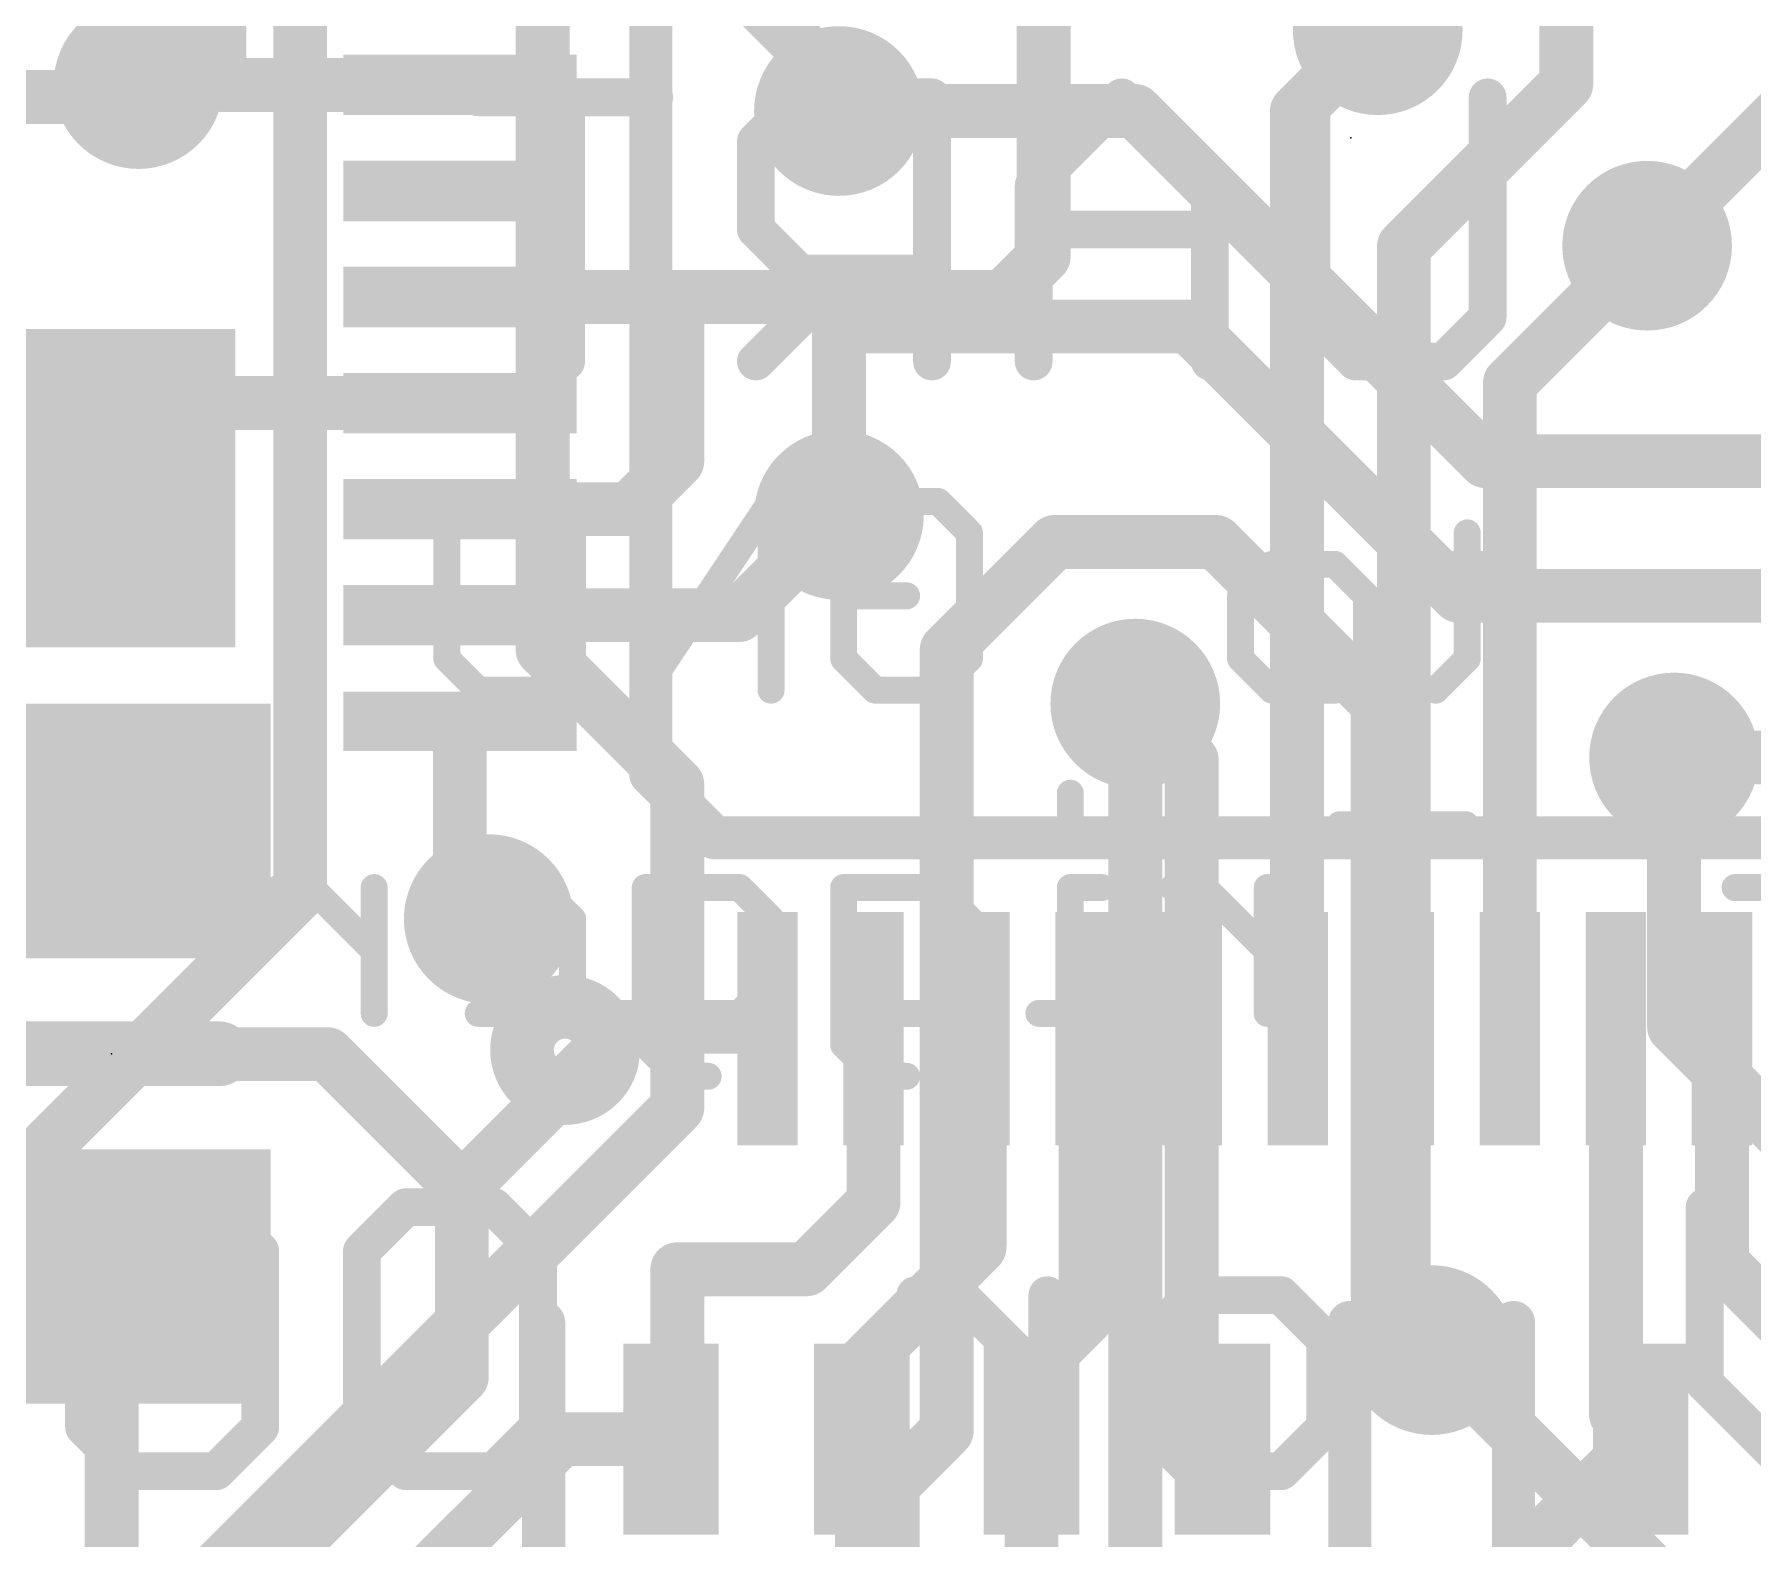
# Model space of a CAD drawing. Extents: x -0.5 to 47.2, y -0.5 to 23.4.
# Drawn here: x 10.56 to 18.66, y 5.33 to 12.43 of the extents above; entities that cross this region are included whole.
import ezdxf

# ---------------------------------------------------------------- set-up
doc = ezdxf.new("R2010")
doc.units = 0
for name, color, linetype in [('1', 12, 'CONTINUOUS'), ('16', 132, 'CONTINUOUS'), ('18', 110, 'CONTINUOUS'), ('21', 40, 'CONTINUOUS'), ('22', 6, 'CONTINUOUS'), ('23', 40, 'CONTINUOUS')]:
    doc.layers.add(name, color=color, linetype=linetype)

# ---------------------------------------------------------------- blocks, each defined once
blk = doc.blocks.new('RECT')
blk.add_solid([(-0.5, -0.5), (0.5, -0.5), (-0.5, 0.5), (0.5, 0.5)])
blk = doc.blocks.new('ROUNDV')
at = {"const_width": 0.5}
blk.add_lwpolyline([(0, -0.25, 1), (0, 0.25, 1), (0, -0.25)], format="xyb", dxfattribs=at)

msp = doc.modelspace()

# ---------------------------------------------------------------- linework, layer by layer
at = {"layer": '1'}
for points, const_width in [([(16.891, 14.105), (16.891, 12.446)], 0.254), ([(13.355, 13.188), (14.351, 12.192)], 0.254), ([(17.78, 12.954), (17.78, 12.192)], 0.254), ([(11.43, 12.192), (11.43, 12.688)], 0.254), ([(15.3162, 11.3792), (15.3162, 12.7)], 0.254), ([(16.891, 12.446), (16.51, 12.065)], 0.254), ([(11.049, 12.192), (10.988, 12.131)], 0.254), ([(11.049, 12.192), (11.43, 12.192)], 0.254), ([(11.434, 12.188), (11.43, 12.192)], 0.254), ([(12.564, 12.188), (11.434, 12.188)], 0.254), ([(14.351, 12.192), (14.351, 12.065)], 0.254), ([(17.014, 11.426), (17.78, 12.192)], 0.254), ([(10.988, 12.131), (9.652, 12.131)], 0.254), ([(16.51, 12.065), (16.51, 7.742)], 0.254), ([(18.796, 12.065), (18.161, 11.43)], 0.254), ([(15.125, 11.188), (15.3162, 11.3792)], 0.254), ([(17.014, 11.426), (17.014, 8.255)], 0.254), ([(17.514, 10.783), (18.161, 11.43)], 0.254), ([(12.564, 11.188), (13.589, 11.188)], 0.254), ([(13.589, 11.188), (15.125, 11.188)], 0.254), ([(13.589, 10.414), (13.589, 11.188)], 0.254), ([(17.514, 7.738), (17.514, 10.783)], 0.254), ([(11.257, 10.688), (10.856, 10.287)], 0.254), ([(12.564, 10.688), (11.257, 10.688)], 0.254), ([(13.363, 10.188), (13.589, 10.414)], 0.254), ([(12.564, 10.188), (13.363, 10.188)], 0.254), ([(13.879, 9.688), (14.351, 10.16)], 0.254), ([(12.564, 9.688), (13.879, 9.688)], 0.254), ([(16.014, 9.005), (15.748, 9.271)], 0.254), ([(12.564, 9.188), (12.564, 8.391)], 0.254), ([(16.014, 7.738), (16.014, 9.005)], 0.254), ([(18.252, 8.981), (18.288, 9.017)], 0.254), ([(18.796, 9.017), (18.288, 9.017)], 0.254), ([(10.829, 8.763), (9.017, 8.763)], 0.4064), ([(10.922, 8.67), (10.829, 8.763)], 0.4064), ([(12.564, 8.391), (12.7, 8.255)], 0.254), ([(17.014, 8.255), (17.014, 7.738)], 0.254), ([(17.018, 8.251), (17.014, 8.255)], 0.254), ([(17.018, 8.124), (17.018, 8.251)], 0.254), ([(17.018, 8.124), (17.014, 8.128)], 0.254), ([(12.573, 6.985), (13.335, 7.747)], 0.254), ([(13.335, 7.747), (14.005, 7.747)], 0.254), ([(14.005, 7.747), (14.014, 7.738)], 0.254), ([(14.514, 7.738), (14.514, 6.9194)], 0.254), ([(15.014, 7.738), (15.014, 6.7082)], 0.254), ([(15.514, 7.738), (15.514, 6.37)], 0.254), ([(16.014, 7.738), (16.014, 5.948)], 0.254), ([(16.51, 7.742), (16.514, 7.738)], 0.254), ([(17.014, 7.738), (17.014, 6.354)], 0.254), ([(18.014, 7.738), (18.014, 5.92)], 0.254), ([(18.514, 7.738), (18.514, 6.632)], 0.254), ([(9.398, 7.6183), (11.9397, 7.6183)], 0.254), ([(11.9397, 7.6183), (12.573, 6.985)], 0.254), ([(12.573, 6.096), (12.573, 6.985)], 0.254), ([(14.514, 6.9194), (14.1986, 6.604)], 0.254), ([(15.014, 6.7082), (14.459, 6.1532)], 0.254), ([(14.1986, 6.604), (13.589, 6.604)], 0.254), ([(13.589, 6.604), (13.589, 5.833)], 0.254), ([(18.514, 6.632), (19.031, 6.115)], 0.254), ([(10.922, 3.937), (10.922, 6.57)], 0.254), ([(15.514, 6.37), (15.259, 6.115)], 0.254), ([(17.014, 6.354), (17.145, 6.223)], 0.254), ([(17.145, 6.223), (17.018, 6.35)], 0.254), ([(14.459, 6.1532), (14.459, 5.803)], 0.254), ([(15.259, 6.115), (15.259, 5.803)], 0.254), ([(11.684, 5.207), (12.573, 6.096)], 0.254), ([(16.014, 5.948), (16.159, 5.803)], 0.254), ([(18.014, 5.92), (18.131, 5.803)], 0.254), ([(13.042, 5.803), (12.192, 4.953)], 0.254), ([(13.042, 5.803), (13.559, 5.803)], 0.254), ([(13.589, 5.833), (13.559, 5.803)], 0.254), ([(14.459, 5.803), (14.459, 4.953)], 0.254), ([(15.259, 5.803), (15.259, 4.953)], 0.254), ([(17.399, 5.071), (18.131, 5.803)], 0.254)]:
    msp.add_lwpolyline(points, dxfattribs=dict(at, const_width=const_width))
for points, const_width in [([(16.9359, 12.4011, 1), (16.8461, 12.4909)], 0.127), ([(16.8275, 12.446, 1), (16.9545, 12.446)], 0.127), ([(11.049, 12.2555, 1), (11.049, 12.1285)], 0.127), ([(11.0939, 12.1471, 1), (11.0041, 12.2369)], 0.127), ([(11.4749, 12.2369, 1), (11.3851, 12.1471)], 0.127), ([(11.434, 12.2515, 1), (11.434, 12.1245)], 0.127), ([(11.43, 12.1285, 1), (11.43, 12.2555)], 0.127), ([(12.564, 12.1245, 1), (12.564, 12.2515)], 0.127), ([(14.4145, 12.192, 1), (14.2875, 12.192)], 0.127), ([(17.8249, 12.1471, 1), (17.7351, 12.2369)], 0.127), ([(10.9431, 12.1759, 1), (11.0329, 12.0861)], 0.127), ([(10.988, 12.0675, 1), (10.988, 12.1945)], 0.127), ([(11.3665, 12.192, 1), (11.4935, 12.192)], 0.127), ([(11.3891, 12.1431, 1), (11.4789, 12.2329)], 0.127), ([(14.3061, 12.1471, 1), (14.3959, 12.2369)], 0.127), ([(17.7165, 12.192, 1), (17.8435, 12.192)], 0.127), ([(16.5735, 12.065, 1), (16.4465, 12.065)], 0.127), ([(16.4651, 12.1099, 1), (16.5549, 12.0201)], 0.127), ([(14.2875, 12.065, 1), (14.4145, 12.065)], 0.127), ([(15.3611, 11.3343, 1), (15.2713, 11.4241)], 0.127), ([(17.0775, 11.426, 1), (16.9505, 11.426)], 0.127), ([(16.9691, 11.4709, 1), (17.0589, 11.3811)], 0.127), ([(18.1161, 11.4749, 1), (18.2059, 11.3851)], 0.127), ([(18.2059, 11.3851, 1), (18.1161, 11.4749)], 0.127), ([(15.2527, 11.3792, 1), (15.3797, 11.3792)], 0.127), ([(12.564, 11.2515, 1), (12.564, 11.1245)], 0.127), ([(13.589, 11.2515, 1), (13.589, 11.1245)], 0.127), ([(13.6525, 11.188, 1), (13.5255, 11.188)], 0.127), ([(13.589, 11.1245, 1), (13.589, 11.2515)], 0.127), ([(15.0801, 11.2329, 1), (15.1699, 11.1431)], 0.127), ([(15.125, 11.1245, 1), (15.125, 11.2515)], 0.127), ([(17.5775, 10.783, 1), (17.4505, 10.783)], 0.127), ([(17.4691, 10.8279, 1), (17.5589, 10.7381)], 0.127), ([(11.257, 10.7515, 1), (11.257, 10.6245)], 0.127), ([(11.3019, 10.6431, 1), (11.2121, 10.7329)], 0.127), ([(12.564, 10.6245, 1), (12.564, 10.7515)], 0.127), ([(13.6339, 10.3691, 1), (13.5441, 10.4589)], 0.127), ([(13.5255, 10.414, 1), (13.6525, 10.414)], 0.127), ([(10.8111, 10.3319, 1), (10.9009, 10.2421)], 0.127), ([(12.564, 10.2515, 1), (12.564, 10.1245)], 0.127), ([(13.3181, 10.2329, 1), (13.4079, 10.1431)], 0.127), ([(13.363, 10.1245, 1), (13.363, 10.2515)], 0.127), ([(14.3959, 10.1151, 1), (14.3061, 10.2049)], 0.127), ([(12.564, 9.7515, 1), (12.564, 9.6245)], 0.127), ([(13.879, 9.6245, 1), (13.879, 9.7515)], 0.127), ([(13.8341, 9.7329, 1), (13.9239, 9.6431)], 0.127), ([(15.7929, 9.3159, 1), (15.7031, 9.2261)], 0.127), ([(12.6275, 9.188, 1), (12.5005, 9.188)], 0.127), ([(16.0775, 9.005, 1), (15.9505, 9.005)], 0.127), ([(15.9691, 8.9601, 1), (16.0589, 9.0499)], 0.127), ([(18.2071, 9.0259, 1), (18.2969, 8.9361)], 0.127), ([(18.288, 9.0805, 1), (18.288, 8.9535)], 0.127), ([(18.3329, 8.9721, 1), (18.2431, 9.0619)], 0.127), ([(10.9008, 8.8348, 1), (10.7572, 8.6912)], 0.2032), ([(10.829, 8.6614, 1), (10.829, 8.8646)], 0.2032), ([(10.8502, 8.5982, 1), (10.9938, 8.7418)], 0.2032), ([(12.6089, 8.4359, 1), (12.5191, 8.3461)], 0.127), ([(12.5005, 8.391, 1), (12.6275, 8.391)], 0.127), ([(12.6551, 8.2101, 1), (12.7449, 8.2999)], 0.127), ([(17.0775, 8.255, 1), (16.9505, 8.255)], 0.127), ([(17.0589, 8.2999, 1), (16.9691, 8.2101)], 0.127), ([(17.0815, 8.251, 1), (16.9545, 8.251)], 0.127), ([(16.9731, 8.2061, 1), (17.0629, 8.2959)], 0.127), ([(16.9505, 8.255, 1), (17.0775, 8.255)], 0.127), ([(17.0589, 8.1729, 1), (16.9691, 8.0831)], 0.127), ([(16.9545, 8.124, 1), (17.0815, 8.124)], 0.127), ([(16.9731, 8.0791, 1), (17.0629, 8.1689)], 0.127), ([(13.335, 7.8105, 1), (13.335, 7.6835)], 0.127), ([(13.3799, 7.7021, 1), (13.2901, 7.7919)], 0.127), ([(14.0499, 7.7919, 1), (13.9601, 7.7021)], 0.127), ([(14.005, 7.6835, 1), (14.005, 7.8105)], 0.127), ([(14.5775, 7.738, 1), (14.4505, 7.738)], 0.127), ([(15.0775, 7.738, 1), (14.9505, 7.738)], 0.127), ([(15.5775, 7.738, 1), (15.4505, 7.738)], 0.127), ([(16.0775, 7.738, 1), (15.9505, 7.738)], 0.127), ([(16.5549, 7.7869, 1), (16.4651, 7.6971)], 0.127), ([(17.0775, 7.738, 1), (16.9505, 7.738)], 0.127), ([(18.0775, 7.738, 1), (17.9505, 7.738)], 0.127), ([(18.5775, 7.738, 1), (18.4505, 7.738)], 0.127), ([(13.9691, 7.6931, 1), (14.0589, 7.7829)], 0.127), ([(15.9505, 7.738, 1), (16.0775, 7.738)], 0.127), ([(16.4465, 7.742, 1), (16.5735, 7.742)], 0.127), ([(16.4691, 7.6931, 1), (16.5589, 7.7829)], 0.127), ([(16.9505, 7.738, 1), (17.0775, 7.738)], 0.127), ([(17.4505, 7.738, 1), (17.5775, 7.738)], 0.127), ([(11.9846, 7.6632, 1), (11.8948, 7.5734)], 0.127), ([(11.9397, 7.5548, 1), (11.9397, 7.6818)], 0.127), ([(12.6365, 6.985, 1), (12.5095, 6.985)], 0.127), ([(12.5281, 7.0299, 1), (12.6179, 6.9401)], 0.127), ([(12.5281, 6.9401, 1), (12.6179, 7.0299)], 0.127), ([(14.4505, 6.9194, 1), (14.5775, 6.9194)], 0.127), ([(14.5589, 6.8745, 1), (14.4691, 6.9643)], 0.127), ([(15.0589, 6.6633, 1), (14.9691, 6.7531)], 0.127), ([(13.589, 6.6675, 1), (13.589, 6.5405)], 0.127), ([(13.6525, 6.604, 1), (13.5255, 6.604)], 0.127), ([(14.1986, 6.5405, 1), (14.1986, 6.6675)], 0.127), ([(14.9505, 6.7082, 1), (15.0775, 6.7082)], 0.127), ([(18.5589, 6.6769, 1), (18.4691, 6.5871)], 0.127), ([(10.9855, 6.57, 1), (10.8585, 6.57)], 0.127), ([(14.1537, 6.6489, 1), (14.2435, 6.5591)], 0.127), ([(18.4505, 6.632, 1), (18.5775, 6.632)], 0.127), ([(15.5589, 6.3251, 1), (15.4691, 6.4149)], 0.127), ([(17.0589, 6.3989, 1), (16.9691, 6.3091)], 0.127), ([(15.4505, 6.37, 1), (15.5775, 6.37)], 0.127), ([(16.9505, 6.354, 1), (17.0775, 6.354)], 0.127), ([(17.0629, 6.3949, 1), (16.9731, 6.3051)], 0.127), ([(17.1001, 6.1781, 1), (17.1899, 6.2679)], 0.127), ([(17.1001, 6.1781, 1), (17.1899, 6.2679)], 0.127), ([(14.5225, 6.1532, 1), (14.3955, 6.1532)], 0.127), ([(14.4141, 6.1981, 1), (14.5039, 6.1083)], 0.127), ([(15.3225, 6.115, 1), (15.1955, 6.115)], 0.127), ([(12.5095, 6.096, 1), (12.6365, 6.096)], 0.127), ([(12.6179, 6.0511, 1), (12.5281, 6.1409)], 0.127), ([(15.2141, 6.1599, 1), (15.3039, 6.0701)], 0.127), ([(16.0589, 5.9929, 1), (15.9691, 5.9031)], 0.127), ([(15.9505, 5.948, 1), (16.0775, 5.948)], 0.127), ([(18.0589, 5.9649, 1), (17.9691, 5.8751)], 0.127), ([(13.042, 5.8665, 1), (13.042, 5.7395)], 0.127), ([(13.0869, 5.7581, 1), (12.9971, 5.8479)], 0.127), ([(13.6339, 5.7881, 1), (13.5441, 5.8779)], 0.127), ([(13.559, 5.7395, 1), (13.559, 5.8665)], 0.127), ([(14.5225, 5.803, 1), (14.3955, 5.803)], 0.127), ([(15.3225, 5.803, 1), (15.1955, 5.803)], 0.127), ([(17.9505, 5.92, 1), (18.0775, 5.92)], 0.127), ([(18.1759, 5.7581, 1), (18.0861, 5.8479)], 0.127), ([(13.5141, 5.8479, 1), (13.6039, 5.7581)], 0.127), ([(13.5255, 5.833, 1), (13.6525, 5.833)], 0.127), ([(14.3955, 5.803, 1), (14.5225, 5.803)], 0.127), ([(15.1955, 5.803, 1), (15.3225, 5.803)], 0.127), ([(16.1141, 5.7581, 1), (16.2039, 5.8479)], 0.127), ([(18.0861, 5.7581, 1), (18.1759, 5.8479)], 0.127)]:
    msp.add_lwpolyline(points, format="xyb", dxfattribs=dict(at, const_width=const_width))
at = {"layer": '16', "const_width": 0.254}
for points in [[(12.954, 9.525), (12.954, 15.875)], [(11.811, 8.382), (11.811, 13.589)], [(14.351, 12.065), (15.748, 12.065)], [(15.748, 12.065), (17.399, 10.414)], [(14.351, 10.16), (14.351, 11.049)], [(14.351, 11.049), (16.002, 11.049)], [(16.002, 11.049), (17.272, 9.779)], [(17.399, 10.414), (19.05, 10.414)], [(15.367, 10.033), (14.859, 9.525)], [(16.129, 10.033), (15.367, 10.033)], [(16.891, 9.271), (16.129, 10.033)], [(17.272, 9.779), (18.923, 9.779)], [(13.589, 8.89), (12.954, 9.525)], [(14.859, 9.525), (14.859, 5.842)], [(15.748, 9.271), (15.748, 4.699)], [(16.891, 6.477), (16.891, 9.271)], [(18.288, 7.747), (18.288, 9.017)], [(13.589, 7.366), (13.589, 8.89)], [(9.398, 5.969), (11.811, 8.382)], [(21.082, 4.953), (18.288, 7.747)], [(11.049, 4.826), (13.589, 7.366)], [(17.145, 6.223), (16.891, 6.477)], [(19.558, 3.81), (17.145, 6.223)], [(14.859, 5.842), (14.605, 5.588)], [(14.605, 5.588), (14.605, 3.048)]]:
    msp.add_lwpolyline(points, dxfattribs=at)
at = {"layer": '16', "const_width": 0.127}
for points in [[(14.351, 12.1285, 1), (14.351, 12.0015)], [(15.7929, 12.1099, 1), (15.7031, 12.0201)], [(15.748, 12.0015, 1), (15.748, 12.1285)], [(14.4145, 11.049, 1), (14.2875, 11.049)], [(14.351, 11.1125, 1), (14.351, 10.9855)], [(16.0469, 11.0939, 1), (15.9571, 11.0041)], [(16.002, 10.9855, 1), (16.002, 11.1125)], [(17.399, 10.4775, 1), (17.399, 10.3505)], [(17.3541, 10.3691, 1), (17.4439, 10.4589)], [(14.2875, 10.16, 1), (14.4145, 10.16)], [(15.367, 10.0965, 1), (15.367, 9.9695)], [(15.4119, 9.9881, 1), (15.3221, 10.0779)], [(16.1739, 10.0779, 1), (16.0841, 9.9881)], [(16.129, 9.9695, 1), (16.129, 10.0965)], [(17.272, 9.8425, 1), (17.272, 9.7155)], [(17.2271, 9.7341, 1), (17.3169, 9.8239)], [(12.9989, 9.5699, 1), (12.9091, 9.4801)], [(14.9225, 9.525, 1), (14.7955, 9.525)], [(12.8905, 9.525, 1), (13.0175, 9.525)], [(14.8141, 9.5699, 1), (14.9039, 9.4801)], [(15.8115, 9.271, 1), (15.6845, 9.271)], [(16.9545, 9.271, 1), (16.8275, 9.271)], [(16.8461, 9.2261, 1), (16.9359, 9.3159)], [(18.3515, 9.017, 1), (18.2245, 9.017)], [(13.6525, 8.89, 1), (13.5255, 8.89)], [(13.5441, 8.8451, 1), (13.6339, 8.9349)], [(11.8559, 8.3371, 1), (11.7661, 8.4269)], [(11.7475, 8.382, 1), (11.8745, 8.382)], [(18.3329, 7.7919, 1), (18.2431, 7.7021)], [(18.2245, 7.747, 1), (18.3515, 7.747)], [(13.6339, 7.3211, 1), (13.5441, 7.4109)], [(13.5255, 7.366, 1), (13.6525, 7.366)], [(16.9359, 6.5219, 1), (16.8461, 6.4321)], [(16.8275, 6.477, 1), (16.9545, 6.477)], [(17.1899, 6.2679, 1), (17.1001, 6.1781)], [(17.1001, 6.1781, 1), (17.1899, 6.2679)], [(14.9039, 5.7971, 1), (14.8141, 5.8869)], [(14.7955, 5.842, 1), (14.9225, 5.842)], [(14.6685, 5.588, 1), (14.5415, 5.588)], [(14.5601, 5.6329, 1), (14.6499, 5.5431)]]:
    msp.add_lwpolyline(points, format="xyb", dxfattribs=at)
at = {"layer": '21'}
for points, const_width in [([(13.464, 14.938), (13.464, 8.938)], 0.2032), ([(13.464, 8.938), (13.764, 8.638)], 0.2032), ([(13.764, 8.638), (19.764, 8.638)], 0.2032), ([(11.43, 7.62), (10.414, 7.62)], 0.3048), ([(12.959, 3.553), (12.959, 6.353)], 0.2032), ([(16.759, 6.353), (16.759, 3.553)], 0.2032), ([(17.531, 3.553), (17.531, 6.353)], 0.2032)]:
    msp.add_lwpolyline(points, dxfattribs=dict(at, const_width=const_width))
for points, const_width in [([(13.4999, 8.9739, 1), (13.4281, 8.9021)], 0.1016), ([(13.4132, 8.938, 1), (13.5148, 8.938)], 0.1016), ([(13.764, 8.6888, 1), (13.764, 8.5872)], 0.1016), ([(13.7281, 8.6021, 1), (13.7999, 8.6739)], 0.1016), ([(13.06, 7.488, 1), (13.06, 7.788, 1), (13.06, 7.488)], 0.4064), ([(11.43, 7.5438, 1), (11.43, 7.6962)], 0.1524), ([(13.0098, 6.353, 1), (12.9082, 6.353)], 0.1016), ([(16.8098, 6.353, 1), (16.7082, 6.353)], 0.1016), ([(17.5818, 6.353, 1), (17.4802, 6.353)], 0.1016)]:
    msp.add_lwpolyline(points, format="xyb", dxfattribs=dict(at, const_width=const_width))
at = {"layer": '22'}
for points, const_width in [([(13.48, 12.1296), (12.6496, 12.1296)], 0.1778), ([(13.0648, 10.8839), (13.0648, 12.1296)], 0.1778), ([(14.1669, 12.1296), (13.9593, 11.922)], 0.1778), ([(14.7898, 12.1296), (14.1669, 12.1296)], 0.1778), ([(14.7898, 10.8839), (14.7898, 12.1296)], 0.1778), ([(15.6843, 12.1296), (15.269, 11.7143)], 0.1778), ([(16.0995, 11.7143), (15.6843, 12.1296)], 0.1778), ([(16.5788, 11.0915), (16.5788, 12.1296)], 0.1778), ([(17.4092, 12.1296), (17.4092, 11.0915)], 0.1778), ([(13.9593, 11.922), (13.9593, 11.5067)], 0.1778), ([(15.269, 11.7143), (15.269, 10.8839)], 0.1778), ([(16.0995, 10.8839), (16.0995, 11.7143)], 0.1778), ([(13.9593, 11.5067), (14.1669, 11.2991)], 0.1778), ([(16.0995, 11.5067), (15.269, 11.5067)], 0.1778), ([(14.3745, 11.2991), (13.9593, 10.8839)], 0.1778), ([(14.1669, 11.2991), (14.7898, 11.2991)], 0.1778), ([(16.7864, 10.8839), (16.5788, 11.0915)], 0.1778), ([(17.4092, 11.0915), (17.2016, 10.8839)], 0.1778), ([(17.2016, 10.8839), (16.7864, 10.8839)], 0.1778), ([(12.5023, 10.076), (12.6506, 10.2243)], 0.127), ([(12.6506, 10.2243), (13.0955, 10.2243)], 0.127), ([(13.0955, 10.2243), (13.0955, 9.3345)], 0.127), ([(14.031, 10.2243), (13.4379, 9.3345)], 0.127), ([(13.4379, 9.3345), (13.4379, 10.2243)], 0.127), ([(14.031, 9.3345), (14.031, 10.2243)], 0.127), ([(14.3734, 10.076), (14.5217, 10.2243)], 0.127), ([(14.5217, 10.2243), (14.8183, 10.2243)], 0.127), ([(14.8183, 10.2243), (14.9666, 10.076)], 0.127), ([(12.5023, 9.4828), (12.5023, 10.076)], 0.127), ([(14.9666, 10.076), (14.9666, 9.4828)], 0.127), ([(17.313, 10.076), (17.313, 9.4828)], 0.127), ([(16.2444, 9.7794), (16.3927, 9.9277)], 0.127), ([(16.3927, 9.9277), (16.6893, 9.9277)], 0.127), ([(16.6893, 9.9277), (16.8376, 9.7794)], 0.127), ([(17.4613, 9.9277), (17.1647, 9.9277)], 0.127), ([(14.3734, 9.4828), (14.3734, 9.7794)], 0.127), ([(14.3734, 9.7794), (14.67, 9.7794)], 0.127), ([(16.2444, 9.4828), (16.2444, 9.7794)], 0.127), ([(16.8376, 9.7794), (16.8376, 9.4828)], 0.127), ([(12.6506, 9.3345), (12.5023, 9.4828)], 0.127), ([(14.5217, 9.3345), (14.3734, 9.4828)], 0.127), ([(14.9666, 9.4828), (14.8183, 9.3345)], 0.127), ([(16.3927, 9.3345), (16.2444, 9.4828)], 0.127), ([(16.8376, 9.4828), (16.6893, 9.3345)], 0.127), ([(17.313, 9.4828), (17.1647, 9.3345)], 0.127), ([(13.0955, 9.3345), (12.6506, 9.3345)], 0.127), ([(14.8183, 9.3345), (14.5217, 9.3345)], 0.127), ([(16.6893, 9.3345), (16.3927, 9.3345)], 0.127), ([(15.4419, 8.8486), (15.4419, 8.7003)], 0.127), ([(17.3053, 8.7003), (16.7122, 8.7003)], 0.127), ([(17.0088, 7.8105), (17.0088, 8.7003)], 0.127), ([(11.8634, 8.4037), (11.7151, 8.4037)], 0.127), ([(12.16, 8.1071), (11.8634, 8.4037)], 0.127), ([(12.16, 7.8105), (12.16, 8.4037)], 0.127), ([(12.6506, 8.4037), (12.5023, 8.2554)], 0.127), ([(12.9472, 8.4037), (12.6506, 8.4037)], 0.127), ([(13.0955, 8.2554), (12.9472, 8.4037)], 0.127), ([(13.4379, 7.6622), (13.4379, 8.4037)], 0.127), ([(13.4379, 8.4037), (13.8827, 8.4037)], 0.127), ([(13.8827, 8.4037), (14.031, 8.2554)], 0.127), ([(14.3734, 7.6622), (14.3734, 8.4037)], 0.127), ([(14.3734, 8.4037), (14.8183, 8.4037)], 0.127), ([(14.8183, 8.4037), (14.9666, 8.2554)], 0.127), ([(15.5902, 8.4037), (15.4419, 8.4037)], 0.127), ([(15.4419, 8.4037), (15.4419, 7.8105)], 0.127), ([(16.0732, 8.4037), (15.925, 8.4037)], 0.127), ([(16.3698, 8.1071), (16.0732, 8.4037)], 0.127), ([(16.3698, 7.8105), (16.3698, 8.4037)], 0.127), ([(18.7239, 8.4037), (18.5756, 8.4037)], 0.127), ([(12.5023, 8.2554), (12.5023, 8.1071)], 0.127), ([(13.0955, 7.9588), (13.0955, 8.2554)], 0.127), ([(14.031, 8.2554), (14.031, 7.9588)], 0.127), ([(14.9666, 8.2554), (14.9666, 7.9588)], 0.127), ([(12.5023, 8.1071), (13.0955, 8.1071)], 0.127), ([(12.9472, 7.8105), (13.0955, 7.9588)], 0.127), ([(14.031, 7.9588), (13.8827, 7.8105)], 0.127), ([(14.9666, 7.9588), (14.8183, 7.8105)], 0.127), ([(12.6506, 7.8105), (12.9472, 7.8105)], 0.127), ([(13.8827, 7.8105), (13.4379, 7.8105)], 0.127), ([(14.8183, 7.8105), (14.3734, 7.8105)], 0.127), ([(15.5902, 7.8105), (15.2936, 7.8105)], 0.127), ([(13.5862, 7.5139), (13.4379, 7.6622)], 0.127), ([(14.5217, 7.5139), (14.3734, 7.6622)], 0.127), ([(13.7345, 7.5139), (13.5862, 7.5139)], 0.127), ([(14.67, 7.5139), (14.5217, 7.5139)], 0.127), ([(10.7921, 6.6896), (10.9998, 6.8972)], 0.1778), ([(10.9998, 6.8972), (11.415, 6.8972)], 0.1778), ([(11.415, 6.8972), (11.6226, 6.6896)], 0.1778), ([(12.1019, 6.6896), (12.3095, 6.8972)], 0.1778), ([(12.3095, 6.8972), (12.7247, 6.8972)], 0.1778), ([(12.7247, 6.8972), (12.9323, 6.6896)], 0.1778), ([(18.4322, 6.0667), (18.4322, 6.8972)], 0.1778), ([(11.6226, 6.6896), (11.6226, 5.8591)], 0.1778), ([(12.1019, 5.8591), (12.1019, 6.6896)], 0.1778), ([(12.9323, 6.6896), (12.9323, 5.8591)], 0.1778), ([(14.9183, 6.4819), (14.7106, 6.4819)], 0.1778), ([(15.3335, 6.0667), (14.9183, 6.4819)], 0.1778), ([(15.3335, 5.6515), (15.3335, 6.4819)], 0.1778), ([(15.8128, 6.2743), (16.0204, 6.4819)], 0.1778), ([(16.0204, 6.4819), (16.4356, 6.4819)], 0.1778), ([(16.4356, 6.4819), (16.6432, 6.2743)], 0.1778), ([(10.7921, 5.8591), (10.7921, 6.2743)], 0.1778), ([(10.7921, 6.2743), (11.2074, 6.2743)], 0.1778), ([(15.8128, 5.8591), (15.8128, 6.2743)], 0.1778), ([(16.6432, 6.2743), (16.6432, 5.8591)], 0.1778), ([(18.8474, 5.6515), (18.4322, 6.0667)], 0.1778), ([(10.9998, 5.6515), (10.7921, 5.8591)], 0.1778), ([(11.6226, 5.8591), (11.415, 5.6515)], 0.1778), ([(12.3095, 5.6515), (12.1019, 5.8591)], 0.1778), ([(12.9323, 5.8591), (12.7247, 5.6515)], 0.1778), ([(16.0204, 5.6515), (15.8128, 5.8591)], 0.1778), ([(16.6432, 5.8591), (16.4356, 5.6515)], 0.1778), ([(11.415, 5.6515), (10.9998, 5.6515)], 0.1778), ([(12.7247, 5.6515), (12.3095, 5.6515)], 0.1778), ([(16.4356, 5.6515), (16.0204, 5.6515)], 0.1778)]:
    msp.add_lwpolyline(points, dxfattribs=dict(at, const_width=const_width))
for points, const_width in [([(12.6496, 12.174, 1), (12.6496, 12.0851)], 0.0889), ([(13.1093, 12.1296, 1), (13.0204, 12.1296)], 0.0889), ([(13.48, 12.0851, 1), (13.48, 12.174)], 0.0889), ([(14.1669, 12.174, 1), (14.1669, 12.0851)], 0.0889), ([(14.1984, 12.0981, 1), (14.1355, 12.161)], 0.0889), ([(14.8342, 12.1296, 1), (14.7453, 12.1296)], 0.0889), ([(14.7898, 12.0851, 1), (14.7898, 12.174)], 0.0889), ([(15.7157, 12.161, 1), (15.6528, 12.0981)], 0.0889), ([(15.7157, 12.0981, 1), (15.6528, 12.161)], 0.0889), ([(16.6232, 12.1296, 1), (16.5343, 12.1296)], 0.0889), ([(17.4537, 12.1296, 1), (17.3648, 12.1296)], 0.0889), ([(14.0038, 11.922, 1), (13.9149, 11.922)], 0.0889), ([(13.9279, 11.9534, 1), (13.9908, 11.8905)], 0.0889), ([(15.2376, 11.7458, 1), (15.3005, 11.6829)], 0.0889), ([(15.3135, 11.7143, 1), (15.2246, 11.7143)], 0.0889), ([(16.1439, 11.7143, 1), (16.055, 11.7143)], 0.0889), ([(16.0681, 11.6829, 1), (16.1309, 11.7458)], 0.0889), ([(13.9908, 11.5382, 1), (13.9279, 11.4753)], 0.0889), ([(15.269, 11.5512, 1), (15.269, 11.4623)], 0.0889), ([(16.0995, 11.4623, 1), (16.0995, 11.5512)], 0.0889), ([(13.9149, 11.5067, 1), (14.0038, 11.5067)], 0.0889), ([(14.1669, 11.3436, 1), (14.1669, 11.2547)], 0.0889), ([(14.1355, 11.2677, 1), (14.1984, 11.3305)], 0.0889), ([(14.406, 11.2677, 1), (14.3431, 11.3305)], 0.0889), ([(14.7898, 11.2547, 1), (14.7898, 11.3436)], 0.0889), ([(16.6102, 11.1229, 1), (16.5473, 11.0601)], 0.0889), ([(17.4406, 11.0601, 1), (17.3778, 11.1229)], 0.0889), ([(16.5343, 11.0915, 1), (16.6232, 11.0915)], 0.0889), ([(17.3648, 11.0915, 1), (17.4537, 11.0915)], 0.0889), ([(13.9279, 10.9153, 1), (13.9908, 10.8525)], 0.0889), ([(16.7864, 10.9284, 1), (16.7864, 10.8395)], 0.0889), ([(16.755, 10.8525, 1), (16.8178, 10.9153)], 0.0889), ([(17.1702, 10.9153, 1), (17.233, 10.8525)], 0.0889), ([(17.2016, 10.8395, 1), (17.2016, 10.9284)], 0.0889), ([(13.0204, 10.8839, 1), (13.1093, 10.8839)], 0.0889), ([(14.7453, 10.8839, 1), (14.8342, 10.8839)], 0.0889), ([(15.2246, 10.8839, 1), (15.3135, 10.8839)], 0.0889), ([(16.055, 10.8839, 1), (16.1439, 10.8839)], 0.0889), ([(12.6506, 10.256, 1), (12.6506, 10.1925)], 0.0635), ([(12.6731, 10.2018, 1), (12.6282, 10.2467)], 0.0635), ([(13.1273, 10.2243, 1), (13.0638, 10.2243)], 0.0635), ([(13.0955, 10.1925, 1), (13.0955, 10.256)], 0.0635), ([(13.4696, 10.2243, 1), (13.4061, 10.2243)], 0.0635), ([(14.0628, 10.2243, 1), (13.9993, 10.2243)], 0.0635), ([(14.0574, 10.2066, 1), (14.0046, 10.2419)], 0.0635), ([(14.5217, 10.256, 1), (14.5217, 10.1925)], 0.0635), ([(14.5441, 10.2018, 1), (14.4992, 10.2467)], 0.0635), ([(14.8407, 10.2467, 1), (14.7958, 10.2018)], 0.0635), ([(14.8183, 10.1925, 1), (14.8183, 10.256)], 0.0635), ([(12.5341, 10.076, 1), (12.4706, 10.076)], 0.0635), ([(12.4799, 10.0984, 1), (12.5248, 10.0535)], 0.0635), ([(14.3509, 10.0984, 1), (14.3958, 10.0535)], 0.0635), ([(14.9983, 10.076, 1), (14.9348, 10.076)], 0.0635), ([(14.9441, 10.0535, 1), (14.989, 10.0984)], 0.0635), ([(17.3447, 10.076, 1), (17.2812, 10.076)], 0.0635), ([(16.3927, 9.9594, 1), (16.3927, 9.8959)], 0.0635), ([(16.4152, 9.9052, 1), (16.3703, 9.9501)], 0.0635), ([(16.7117, 9.9501, 1), (16.6668, 9.9052)], 0.0635), ([(16.6893, 9.8959, 1), (16.6893, 9.9594)], 0.0635), ([(17.1647, 9.9594, 1), (17.1647, 9.8959)], 0.0635), ([(17.4613, 9.8959, 1), (17.4613, 9.9594)], 0.0635), ([(14.4051, 9.7794, 1), (14.3416, 9.7794)], 0.0635), ([(14.3734, 9.8111, 1), (14.3734, 9.7476)], 0.0635), ([(14.67, 9.7476, 1), (14.67, 9.8111)], 0.0635), ([(16.2762, 9.7794, 1), (16.2127, 9.7794)], 0.0635), ([(16.222, 9.8018, 1), (16.2669, 9.7569)], 0.0635), ([(16.8693, 9.7794, 1), (16.8058, 9.7794)], 0.0635), ([(16.8151, 9.7569, 1), (16.86, 9.8018)], 0.0635), ([(12.4706, 9.4828, 1), (12.5341, 9.4828)], 0.0635), ([(12.5248, 9.5052, 1), (12.4799, 9.4603)], 0.0635), ([(14.3416, 9.4828, 1), (14.4051, 9.4828)], 0.0635), ([(14.3958, 9.5052, 1), (14.3509, 9.4603)], 0.0635), ([(14.9348, 9.4828, 1), (14.9983, 9.4828)], 0.0635), ([(14.989, 9.4603, 1), (14.9441, 9.5052)], 0.0635), ([(16.2669, 9.5052, 1), (16.222, 9.4603)], 0.0635), ([(16.2127, 9.4828, 1), (16.2762, 9.4828)], 0.0635), ([(16.8058, 9.4828, 1), (16.8693, 9.4828)], 0.0635), ([(16.86, 9.4603, 1), (16.8151, 9.5052)], 0.0635), ([(17.2812, 9.4828, 1), (17.3447, 9.4828)], 0.0635), ([(17.3354, 9.4603, 1), (17.2905, 9.5052)], 0.0635), ([(12.6506, 9.3663, 1), (12.6506, 9.3027)], 0.0635), ([(13.0955, 9.3027, 1), (13.0955, 9.3663)], 0.0635), ([(14.5217, 9.3663, 1), (14.5217, 9.3027)], 0.0635), ([(14.8183, 9.3027, 1), (14.8183, 9.3663)], 0.0635), ([(16.3927, 9.3663, 1), (16.3927, 9.3027)], 0.0635), ([(16.6893, 9.3027, 1), (16.6893, 9.3663)], 0.0635), ([(12.6282, 9.312, 1), (12.6731, 9.357)], 0.0635), ([(13.0638, 9.3345, 1), (13.1273, 9.3345)], 0.0635), ([(13.4114, 9.3521, 1), (13.4643, 9.3169)], 0.0635), ([(13.4061, 9.3345, 1), (13.4696, 9.3345)], 0.0635), ([(13.9993, 9.3345, 1), (14.0628, 9.3345)], 0.0635), ([(14.4992, 9.312, 1), (14.5441, 9.357)], 0.0635), ([(14.7958, 9.357, 1), (14.8407, 9.312)], 0.0635), ([(16.3703, 9.312, 1), (16.4152, 9.357)], 0.0635), ([(16.6668, 9.357, 1), (16.7117, 9.312)], 0.0635), ([(17.1422, 9.357, 1), (17.1871, 9.312)], 0.0635), ([(15.4737, 8.8486, 1), (15.4102, 8.8486)], 0.0635), ([(16.7122, 8.732, 1), (16.7122, 8.6685)], 0.0635), ([(17.0405, 8.7003, 1), (16.977, 8.7003)], 0.0635), ([(17.3053, 8.6685, 1), (17.3053, 8.732)], 0.0635), ([(15.4102, 8.7003, 1), (15.4737, 8.7003)], 0.0635), ([(11.7151, 8.4354, 1), (11.7151, 8.3719)], 0.0635), ([(11.8859, 8.4261, 1), (11.841, 8.3812)], 0.0635), ([(11.8634, 8.3719, 1), (11.8634, 8.4354)], 0.0635), ([(12.1917, 8.4037, 1), (12.1282, 8.4037)], 0.0635), ([(12.6506, 8.4354, 1), (12.6506, 8.3719)], 0.0635), ([(12.6731, 8.3812, 1), (12.6282, 8.4261)], 0.0635), ([(12.9697, 8.4261, 1), (12.9248, 8.3812)], 0.0635), ([(12.9472, 8.3719, 1), (12.9472, 8.4354)], 0.0635), ([(13.4696, 8.4037, 1), (13.4061, 8.4037)], 0.0635), ([(13.4379, 8.4354, 1), (13.4379, 8.3719)], 0.0635), ([(13.9052, 8.4261, 1), (13.8603, 8.3812)], 0.0635), ([(13.8827, 8.3719, 1), (13.8827, 8.4354)], 0.0635), ([(14.4051, 8.4037, 1), (14.3416, 8.4037)], 0.0635), ([(14.3734, 8.4354, 1), (14.3734, 8.3719)], 0.0635), ([(14.8407, 8.4261, 1), (14.7958, 8.3812)], 0.0635), ([(14.8183, 8.3719, 1), (14.8183, 8.4354)], 0.0635), ([(15.4737, 8.4037, 1), (15.4102, 8.4037)], 0.0635), ([(15.4419, 8.4354, 1), (15.4419, 8.3719)], 0.0635), ([(15.5902, 8.3719, 1), (15.5902, 8.4354)], 0.0635), ([(15.925, 8.4354, 1), (15.925, 8.3719)], 0.0635), ([(16.0957, 8.4261, 1), (16.0508, 8.3812)], 0.0635), ([(16.0732, 8.3719, 1), (16.0732, 8.4354)], 0.0635), ([(16.4016, 8.4037, 1), (16.3381, 8.4037)], 0.0635), ([(18.5756, 8.4354, 1), (18.5756, 8.3719)], 0.0635), ([(12.5341, 8.2554, 1), (12.4706, 8.2554)], 0.0635), ([(12.4799, 8.2778, 1), (12.5248, 8.2329)], 0.0635), ([(13.1273, 8.2554, 1), (13.0638, 8.2554)], 0.0635), ([(13.0731, 8.2329, 1), (13.118, 8.2778)], 0.0635), ([(14.0628, 8.2554, 1), (13.9993, 8.2554)], 0.0635), ([(14.0086, 8.2329, 1), (14.0535, 8.2778)], 0.0635), ([(14.9983, 8.2554, 1), (14.9348, 8.2554)], 0.0635), ([(14.9441, 8.2329, 1), (14.989, 8.2778)], 0.0635), ([(12.1375, 8.0846, 1), (12.1824, 8.1295)], 0.0635), ([(12.5023, 8.1388, 1), (12.5023, 8.0753)], 0.0635), ([(12.4706, 8.1071, 1), (12.5341, 8.1071)], 0.0635), ([(13.0955, 8.0753, 1), (13.0955, 8.1388)], 0.0635), ([(16.3474, 8.0846, 1), (16.3923, 8.1295)], 0.0635), ([(13.118, 7.9363, 1), (13.0731, 7.9812)], 0.0635), ([(14.0535, 7.9363, 1), (14.0086, 7.9812)], 0.0635), ([(14.989, 7.9363, 1), (14.9441, 7.9812)], 0.0635), ([(13.0638, 7.9588, 1), (13.1273, 7.9588)], 0.0635), ([(13.9993, 7.9588, 1), (14.0628, 7.9588)], 0.0635), ([(14.9348, 7.9588, 1), (14.9983, 7.9588)], 0.0635), ([(12.6506, 7.8422, 1), (12.6506, 7.7788)], 0.0635), ([(12.9248, 7.833, 1), (12.9697, 7.788)], 0.0635), ([(12.9472, 7.7788, 1), (12.9472, 7.8422)], 0.0635), ([(13.4379, 7.8422, 1), (13.4379, 7.7788)], 0.0635), ([(13.8603, 7.833, 1), (13.9052, 7.788)], 0.0635), ([(13.8827, 7.7788, 1), (13.8827, 7.8422)], 0.0635), ([(14.3734, 7.8422, 1), (14.3734, 7.7788)], 0.0635), ([(14.7958, 7.833, 1), (14.8407, 7.788)], 0.0635), ([(14.8183, 7.7788, 1), (14.8183, 7.8422)], 0.0635), ([(15.2936, 7.8422, 1), (15.2936, 7.7788)], 0.0635), ([(15.5902, 7.7788, 1), (15.5902, 7.8422)], 0.0635), ([(12.1282, 7.8105, 1), (12.1917, 7.8105)], 0.0635), ([(15.4102, 7.8105, 1), (15.4737, 7.8105)], 0.0635), ([(16.3381, 7.8105, 1), (16.4016, 7.8105)], 0.0635), ([(16.977, 7.8105, 1), (17.0405, 7.8105)], 0.0635), ([(13.4603, 7.6847, 1), (13.4154, 7.6398)], 0.0635), ([(14.3958, 7.6847, 1), (14.3509, 7.6398)], 0.0635), ([(13.4061, 7.6622, 1), (13.4696, 7.6622)], 0.0635), ([(14.3416, 7.6622, 1), (14.4051, 7.6622)], 0.0635), ([(13.5862, 7.5457, 1), (13.5862, 7.4822)], 0.0635), ([(13.5637, 7.4915, 1), (13.6086, 7.5364)], 0.0635), ([(13.7345, 7.4822, 1), (13.7345, 7.5457)], 0.0635), ([(14.5217, 7.5457, 1), (14.5217, 7.4822)], 0.0635), ([(14.4992, 7.4915, 1), (14.5441, 7.5364)], 0.0635), ([(14.67, 7.4822, 1), (14.67, 7.5457)], 0.0635), ([(10.9998, 6.9416, 1), (10.9998, 6.8527)], 0.0889), ([(11.0312, 6.8657, 1), (10.9683, 6.9286)], 0.0889), ([(11.4464, 6.9286, 1), (11.3835, 6.8657)], 0.0889), ([(11.415, 6.8527, 1), (11.415, 6.9416)], 0.0889), ([(12.3095, 6.9416, 1), (12.3095, 6.8527)], 0.0889), ([(12.3409, 6.8657, 1), (12.2781, 6.9286)], 0.0889), ([(12.7561, 6.9286, 1), (12.6933, 6.8657)], 0.0889), ([(12.7247, 6.8527, 1), (12.7247, 6.9416)], 0.0889), ([(18.4767, 6.8972, 1), (18.3878, 6.8972)], 0.0889), ([(10.7607, 6.721, 1), (10.8236, 6.6581)], 0.0889), ([(11.667, 6.6896, 1), (11.5781, 6.6896)], 0.0889), ([(11.5912, 6.6581, 1), (11.654, 6.721)], 0.0889), ([(12.1463, 6.6896, 1), (12.0574, 6.6896)], 0.0889), ([(12.0704, 6.721, 1), (12.1333, 6.6581)], 0.0889), ([(12.9768, 6.6896, 1), (12.8879, 6.6896)], 0.0889), ([(12.9009, 6.6581, 1), (12.9637, 6.721)], 0.0889), ([(14.7106, 6.5264, 1), (14.7106, 6.4375)], 0.0889), ([(14.9497, 6.5134, 1), (14.8868, 6.4505)], 0.0889), ([(14.9183, 6.4375, 1), (14.9183, 6.5264)], 0.0889), ([(15.3779, 6.4819, 1), (15.289, 6.4819)], 0.0889), ([(16.0204, 6.5264, 1), (16.0204, 6.4375)], 0.0889), ([(16.0518, 6.4505, 1), (15.9889, 6.5134)], 0.0889), ([(16.467, 6.5134, 1), (16.4042, 6.4505)], 0.0889), ([(16.4356, 6.4375, 1), (16.4356, 6.5264)], 0.0889), ([(10.7921, 6.3188, 1), (10.7921, 6.2299)], 0.0889), ([(10.8366, 6.2743, 1), (10.7477, 6.2743)], 0.0889), ([(11.2074, 6.2299, 1), (11.2074, 6.3188)], 0.0889), ([(15.7813, 6.3058, 1), (15.8442, 6.2429)], 0.0889), ([(15.8572, 6.2743, 1), (15.7683, 6.2743)], 0.0889), ([(16.6877, 6.2743, 1), (16.5987, 6.2743)], 0.0889), ([(16.6118, 6.2429, 1), (16.6746, 6.3058)], 0.0889), ([(15.302, 6.0353, 1), (15.3649, 6.0981)], 0.0889), ([(18.4636, 6.0981, 1), (18.4008, 6.0353)], 0.0889), ([(18.3878, 6.0667, 1), (18.4767, 6.0667)], 0.0889), ([(10.8236, 5.8905, 1), (10.7607, 5.8277)], 0.0889), ([(11.654, 5.8277, 1), (11.5912, 5.8905)], 0.0889), ([(12.1333, 5.8905, 1), (12.0704, 5.8277)], 0.0889), ([(12.9637, 5.8277, 1), (12.9009, 5.8905)], 0.0889), ([(15.8442, 5.8905, 1), (15.7813, 5.8277)], 0.0889), ([(16.6746, 5.8277, 1), (16.6118, 5.8905)], 0.0889), ([(10.7477, 5.8591, 1), (10.8366, 5.8591)], 0.0889), ([(11.5781, 5.8591, 1), (11.667, 5.8591)], 0.0889), ([(12.0574, 5.8591, 1), (12.1463, 5.8591)], 0.0889), ([(12.8879, 5.8591, 1), (12.9768, 5.8591)], 0.0889), ([(15.7683, 5.8591, 1), (15.8572, 5.8591)], 0.0889), ([(16.5987, 5.8591, 1), (16.6877, 5.8591)], 0.0889), ([(10.9998, 5.696, 1), (10.9998, 5.6071)], 0.0889), ([(10.9683, 5.6201, 1), (11.0312, 5.6829)], 0.0889), ([(11.3835, 5.6829, 1), (11.4464, 5.6201)], 0.0889), ([(11.415, 5.6071, 1), (11.415, 5.696)], 0.0889), ([(12.3095, 5.696, 1), (12.3095, 5.6071)], 0.0889), ([(12.2781, 5.6201, 1), (12.3409, 5.6829)], 0.0889), ([(12.6933, 5.6829, 1), (12.7561, 5.6201)], 0.0889), ([(12.7247, 5.6071, 1), (12.7247, 5.696)], 0.0889), ([(15.289, 5.6515, 1), (15.3779, 5.6515)], 0.0889), ([(16.0204, 5.696, 1), (16.0204, 5.6071)], 0.0889), ([(15.9889, 5.6201, 1), (16.0518, 5.6829)], 0.0889), ([(16.4042, 5.6829, 1), (16.467, 5.6201)], 0.0889), ([(16.4356, 5.6071, 1), (16.4356, 5.696)], 0.0889)]:
    msp.add_lwpolyline(points, format="xyb", dxfattribs=dict(at, const_width=const_width))
at = {"layer": '23'}
for p in [(16.764, 11.938), (10.922, 7.62)]:
    msp.add_point(p, dxfattribs=at)

# ---------------------------------------------------------------- block references
at = {"layer": '1'}
for p, xscale, yscale, rotation in [((12.564, 12.188), 0.285, 1.1, 90), ((12.564, 11.688), 0.285, 1.1, 90), ((12.564, 11.188), 0.285, 1.1, 90), ((10.856, 10.287), 1.3, 1.5, 180), ((12.564, 10.688), 0.285, 1.1, 90), ((12.564, 10.188), 0.285, 1.1, 90), ((12.564, 9.688), 0.285, 1.1, 90), ((12.564, 9.188), 0.28, 1.1, 90), ((10.922, 8.67), 1.2, 1.5, 270), ((14.014, 7.738), 1.1, 0.285, 90), ((14.514, 7.738), 1.1, 0.285, 90), ((15.014, 7.738), 1.1, 0.285, 90), ((15.514, 7.738), 1.1, 0.285, 90), ((16.014, 7.738), 1.1, 0.285, 90), ((16.514, 7.738), 1.1, 0.285, 90), ((17.014, 7.738), 1.1, 0.285, 90), ((17.514, 7.738), 1.1, 0.285, 90), ((18.014, 7.738), 1.1, 0.285, 90), ((18.514, 7.738), 1.1, 0.285, 90), ((10.922, 6.57), 1.2, 1.5, 270), ((13.559, 5.803), 0.45, 0.9, 180), ((14.459, 5.803), 0.45, 0.9, 180), ((15.259, 5.803), 0.45, 0.9, 180), ((16.159, 5.803), 0.45, 0.9, 180), ((18.131, 5.803), 0.45, 0.9, 180)]:
    msp.add_blockref('RECT', p, dxfattribs=dict(at, xscale=xscale, yscale=yscale, rotation=rotation))
at = {"layer": '18', "xscale": 0.8001, "yscale": 0.8001}
for p in [(16.891, 12.446), (16.891, 12.446), (11.049, 12.192), (11.049, 12.192), (14.351, 12.065), (14.351, 12.065), (18.161, 11.43), (18.161, 11.43), (14.351, 10.16), (14.351, 10.16), (15.748, 9.271), (15.748, 9.271), (18.288, 9.017), (18.288, 9.017), (12.7, 8.255), (12.7, 8.255), (17.145, 6.223), (17.145, 6.223)]:
    msp.add_blockref('ROUNDV', p, dxfattribs=at)

doc.saveas('drawing.dxf')
